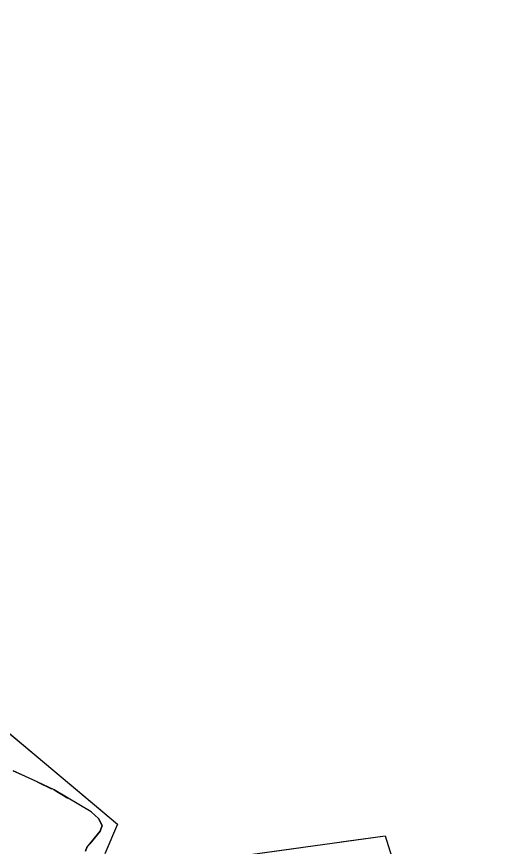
# Model space of a CAD drawing. Extents: x -14.1 to 15.6, y -19 to 8.9.
# Drawn here: x -8.59 to -5.61, y 3.77 to 8.91 of the extents above; entities that cross this region are included whole.
import ezdxf

# ---------------------------------------------------------------- set-up
doc = ezdxf.new("R2010")
doc.units = 0
doc.header["$MEASUREMENT"] = 0
doc.linetypes.add('DASHED', pattern=[0.75, 0.5, -0.25])
doc.linetypes.add('DOT', pattern=[1, 0, -1])
doc.layers.get('0').update_dxf_attribs({"linetype": 'CONTINUOUS'})

msp = doc.modelspace()

# ---------------------------------------------------------------- linework, layer by layer
at = {"color": 6, "linetype": 'DASHED'}
for points in [[(-14.0578, 3.0923), (-13.9508, 5.3403), (-13.9478, 5.4263), (-13.9458, 5.4903), (-12.8748, 6.6493), (-11.9248, 5.8993), (-11.6118, 7.0223), (-12.8048, 8.3553), (-13.0288, 8.6053), (-11.4428, 8.9123), (-10.5528, 8.6013), (-10.4128, 7.2703), (-9.4128, 5.1263), (-7.9638, 3.9113), (-8.0418, 3.7273)], [(-7.3228, 3.6983), (-6.3068, 3.8393), (-5.6068, 1.5853)]]:
    msp.add_lwpolyline(points, dxfattribs=at)
at = {"color": 5, "linetype": 'Continuous'}
for points in [[(-9.4128, 5.1263), (-7.9638, 3.9113), (-8.0418, 3.7273)], [(-8.1618, 3.7433), (-8.1528, 3.7673), (-8.0708, 3.8673), (-8.0598, 3.9023), (-8.0808, 3.9463), (-8.1278, 3.9873), (-8.3568, 4.1233), (-8.4618, 4.1743), (-8.6088, 4.2413)], [(-7.3228, 3.6983), (-6.3068, 3.8393), (-5.6068, 1.5853)]]:
    msp.add_lwpolyline(points, dxfattribs=at)
at = {"color": 7, "linetype": 'DOT'}
msp.add_lwpolyline([(-8.6088, 4.2413), (-8.4618, 4.1743), (-8.3568, 4.1233), (-8.1278, 3.9873), (-8.0808, 3.9463), (-8.0598, 3.9023), (-8.0708, 3.8673), (-8.1528, 3.7673), (-8.1618, 3.7433)], dxfattribs=at)

doc.saveas('drawing.dxf')
